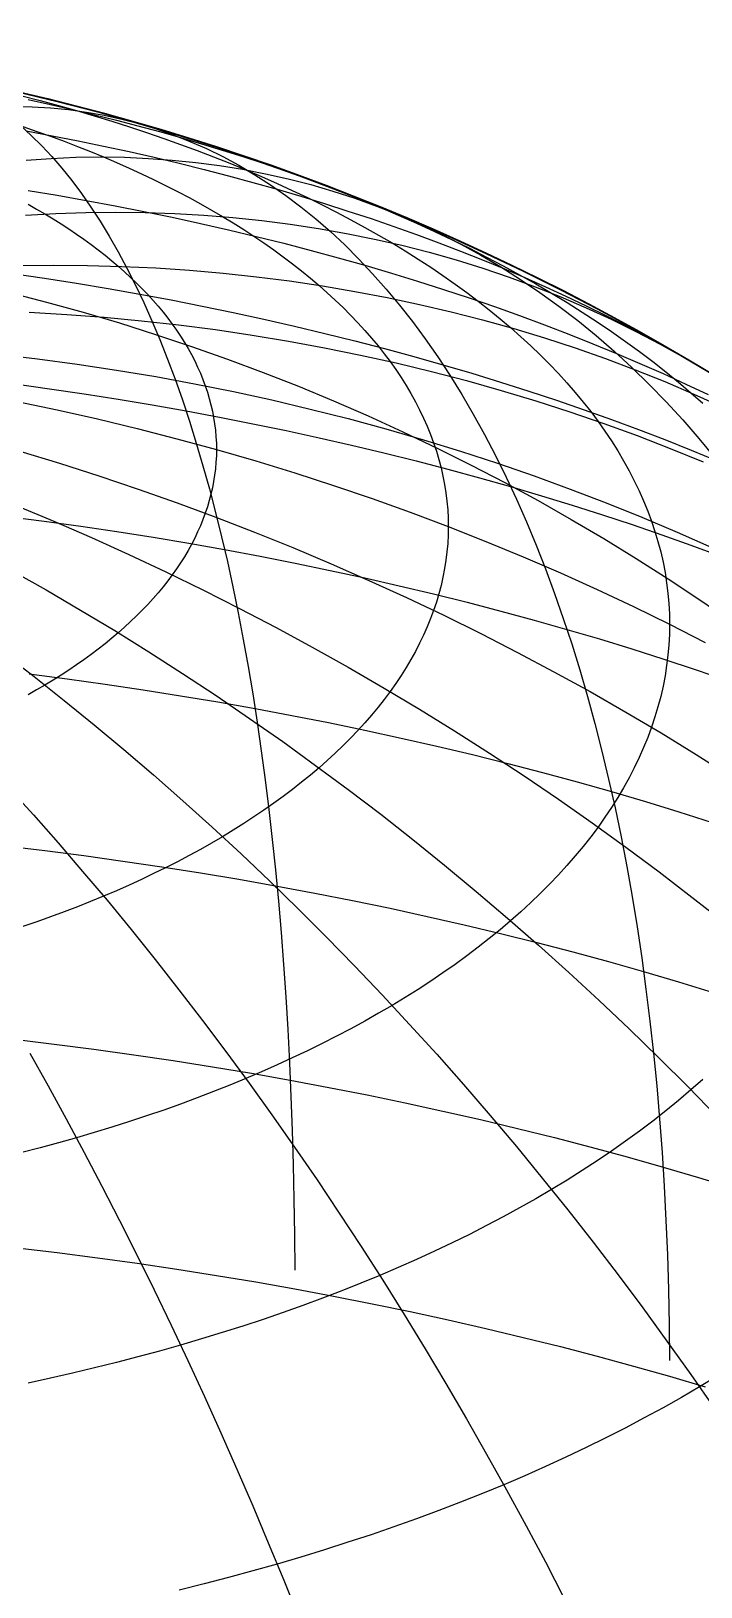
# Model space of a CAD drawing. Header units: millimetres. Extents: x -85 to 85, y -85 to 85.
# Drawn here: x 19.6 to 43.6, y 29.3 to 85 of the extents above; entities that cross this region are included whole.
import ezdxf

# ---------------------------------------------------------------- set-up
doc = ezdxf.new("R2010")
doc.units = ezdxf.units.MM
for name, color, linetype in [('CUT_OUTER', 1, 'Continuous'), ('ENGRAVE', 7, 'Continuous'), ('ENGRAVE_FINE', 8, 'Continuous')]:
    doc.layers.add(name, color=color, linetype=linetype)

msp = doc.modelspace()

# ---------------------------------------------------------------- linework, layer by layer
at = {"layer": 'CUT_OUTER'}
msp.add_circle((0, 0), 85, dxfattribs=at)
at = {"layer": 'ENGRAVE'}
for points in [[(19.1208, 82.8215), (20.5634, 82.4751), (21.9996, 82.1037), (23.4292, 81.7072), (24.8516, 81.2859), (26.2664, 80.8398), (27.6733, 80.3691), (29.0717, 79.8739), (30.4613, 79.3543), (31.8416, 78.8106), (33.2121, 78.2429), (34.5726, 77.6514), (35.9226, 77.0362), (37.2615, 76.3975), (38.5892, 75.7356), (39.9051, 75.0505), (41.2088, 74.3427), (42.5, 73.6122), (43.7782, 72.8592)], [(19.1208, 41.4107), (20.5634, 41.2376), (21.9996, 41.0518), (23.4292, 40.8536), (24.8516, 40.643), (26.2664, 40.4199), (27.6733, 40.1845), (29.0717, 39.9369), (30.4613, 39.6772), (31.8416, 39.4053), (33.2121, 39.1215), (34.5726, 38.8257), (35.9226, 38.5181), (37.2615, 38.1987), (38.5892, 37.8678), (39.9051, 37.5253), (41.2088, 37.1713), (42.5, 36.8061), (43.7782, 36.4296)]]:
    msp.add_lwpolyline(points, dxfattribs=at)
at = {"layer": 'ENGRAVE_FINE'}
for points in [[(19.2946, 82.6839), (19.9525, 82.5126), (20.6044, 82.3357), (21.25, 82.153), (21.8891, 81.9648), (22.5216, 81.771), (23.1472, 81.5717), (23.7657, 81.367), (24.377, 81.157), (24.9809, 80.9416), (25.5771, 80.721), (26.1656, 80.4952), (26.7461, 80.2644), (27.3185, 80.0284), (27.8825, 79.7876), (28.4381, 79.5418), (28.9849, 79.2913), (29.523, 79.036), (30.052, 78.776), (30.5719, 78.5115), (31.0825, 78.2425), (31.5837, 77.969), (32.0752, 77.6913), (32.5569, 77.4092), (33.0287, 77.1231), (33.4905, 76.8328), (33.942, 76.5386), (34.3832, 76.2404), (34.814, 75.9385), (35.2341, 75.6328), (35.6435, 75.3236), (36.042, 75.0108), (36.4296, 74.6946), (36.8061, 74.375), (37.1713, 74.0522), (37.5253, 73.7263), (37.8678, 73.3973), (38.1987, 73.0654), (38.5181, 72.7306), (38.8257, 72.3932), (39.1215, 72.053), (39.4053, 71.7104), (39.6772, 71.3653), (39.9369, 71.0179), (40.1845, 70.6683), (40.4199, 70.3166), (40.643, 69.9629), (40.8536, 69.6073), (41.0518, 69.2499), (41.2376, 68.8908), (41.4107, 68.5302), (41.5713, 68.1681), (41.7192, 67.8047), (41.8543, 67.44), (41.9768, 67.0742), (42.0864, 66.7074), (42.1832, 66.3397), (42.2672, 65.9712), (42.3383, 65.6021), (42.3965, 65.2323), (42.4418, 64.8621), (42.4741, 64.4916), (42.4935, 64.1209), (42.5, 63.75)], [(19.5216, 82.5485), (20.3213, 82.3747), (21.1147, 82.1938), (21.9018, 82.0061), (22.6822, 81.8116), (23.4556, 81.6103), (24.2219, 81.4023), (24.9809, 81.1876), (25.7322, 80.9663), (26.4757, 80.7385), (27.2111, 80.5042), (27.9383, 80.2636), (28.6569, 80.0166), (29.3668, 79.7634), (30.0677, 79.5041), (30.7595, 79.2387), (31.4419, 78.9673), (32.1148, 78.6899), (32.7779, 78.4068), (33.4309, 78.1179), (34.0738, 77.8233), (34.7063, 77.5232), (35.3283, 77.2176), (35.9395, 76.9067), (36.5397, 76.5904), (37.1288, 76.269), (37.7066, 75.9424), (38.2729, 75.6109), (38.8276, 75.2745), (39.3704, 74.9332), (39.9012, 74.5874), (40.4199, 74.2369), (40.9263, 73.8819), (41.4202, 73.5226), (41.9014, 73.159), (42.37, 72.7913), (42.8256, 72.4196), (43.2681, 72.0439), (43.6975, 71.6645)], [(19.0066, 82.3009), (19.6671, 82.2884), (20.3216, 82.2508), (20.97, 82.1881), (21.6119, 82.1004), (22.2473, 81.9877), (22.8759, 81.85), (23.4975, 81.6874), (24.112, 81.4999), (24.7191, 81.2876), (25.3187, 81.0506), (25.9106, 80.7888), (26.4946, 80.5024), (27.0705, 80.1915), (27.6382, 79.8562), (28.1975, 79.4966), (28.7481, 79.1127), (29.2901, 78.7047), (29.823, 78.2728), (30.3469, 77.817), (30.8616, 77.3375), (31.3669, 76.8345), (31.8626, 76.3081), (32.3486, 75.7584), (32.8247, 75.1856), (33.2909, 74.5899), (33.7469, 73.9716), (34.1926, 73.3306), (34.6279, 72.6674), (35.0527, 71.982), (35.4668, 71.2747), (35.87, 70.5456), (36.2624, 69.7951), (36.6437, 69.0233), (37.0139, 68.2305), (37.3727, 67.4169), (37.7202, 66.5828), (38.0562, 65.7284), (38.3806, 64.854), (38.6933, 63.9598), (38.9943, 63.0461), (39.2833, 62.1133), (39.5604, 61.1615), (39.8254, 60.1911), (40.0783, 59.2023), (40.319, 58.1955), (40.5475, 57.171), (40.7635, 56.1291), (40.9672, 55.07), (41.1583, 53.9942), (41.337, 52.902), (41.503, 51.7936), (41.6564, 50.6695), (41.7971, 49.5299), (41.9251, 48.3753), (42.0403, 47.2059), (42.1427, 46.0221), (42.2322, 44.8243), (42.3089, 43.6128), (42.3727, 42.3881), (42.4236, 41.1504), (42.4616, 39.9003), (42.4867, 38.6379), (42.4988, 37.3638)], [(19.2564, 81.6014), (19.6335, 81.2602), (20.0047, 80.8942), (20.3698, 80.5036), (20.7287, 80.0885), (21.0813, 79.649), (21.4275, 79.1852), (21.7671, 78.6973), (22.1001, 78.1854), (22.4264, 77.6497), (22.7458, 77.0903), (23.0583, 76.5075), (23.3638, 75.9014), (23.6622, 75.2721), (23.9534, 74.6199), (24.2372, 73.945), (24.5137, 73.2476), (24.7827, 72.5278), (25.0442, 71.786), (25.298, 71.0222), (25.5442, 70.2369), (25.7825, 69.4301), (26.013, 68.6023), (26.2356, 67.7535), (26.4502, 66.884), (26.6567, 65.9942), (26.8551, 65.0843), (27.0453, 64.1546), (27.2273, 63.2053), (27.401, 62.2368), (27.5664, 61.2493), (27.7233, 60.2432), (27.8718, 59.2187), (28.0118, 58.1762), (28.1433, 57.1159), (28.2662, 56.0383), (28.3805, 54.9436), (28.4862, 53.8321), (28.5832, 52.7043), (28.6714, 51.5603), (28.751, 50.4007), (28.8218, 49.2258), (28.8838, 48.0358), (28.937, 46.8312), (28.9813, 45.6124), (29.0169, 44.3796), (29.0436, 43.1334), (29.0615, 41.8739), (29.0705, 40.6018)], [(19.3328, 81.5791), (19.83, 81.4082), (20.3213, 81.233), (20.8063, 81.0535), (21.285, 80.8698), (21.7573, 80.682), (22.2228, 80.4901), (22.6817, 80.2942), (23.1336, 80.0943), (23.5785, 79.8905), (24.0162, 79.6828), (24.4465, 79.4713), (24.8695, 79.2561), (25.2848, 79.0373), (25.6925, 78.8149), (26.0923, 78.5889), (26.4842, 78.3595), (26.868, 78.1267), (27.2436, 77.8906), (27.6109, 77.6512), (27.9698, 77.4087), (28.3202, 77.1631), (28.662, 76.9144), (28.995, 76.6629), (29.3192, 76.4084), (29.6345, 76.1512), (29.9408, 75.8912), (30.2379, 75.6286), (30.5258, 75.3635), (30.8044, 75.0959), (31.0737, 74.8259), (31.3334, 74.5536), (31.5837, 74.279), (31.8243, 74.0024), (32.0552, 73.7236), (32.2763, 73.4429), (32.4876, 73.1603), (32.689, 72.8759), (32.8805, 72.5898), (33.062, 72.3021), (33.2333, 72.0128), (33.3946, 71.7221), (33.5457, 71.43), (33.6865, 71.1366), (33.8171, 70.8421), (33.9374, 70.5464), (34.0474, 70.2498), (34.147, 69.9522), (34.2362, 69.6538), (34.3149, 69.3547), (34.3832, 69.055), (34.4411, 68.7547), (34.4884, 68.4539), (34.5252, 68.1527), (34.5516, 67.8513), (34.5673, 67.5497), (34.5726, 67.2481)], [(19.4528, 81.4275), (20.3826, 81.2537), (21.3062, 81.0718), (22.2233, 80.8819), (23.1336, 80.6839), (24.0369, 80.4781), (24.9328, 80.2644), (25.8212, 80.043), (26.7017, 79.8138), (27.5741, 79.577), (28.4381, 79.3326), (29.2934, 79.0807), (30.1397, 78.8213), (30.9769, 78.5547), (31.8047, 78.2807), (32.6228, 77.9996), (33.4309, 77.7114), (34.2289, 77.4161), (35.0164, 77.114), (35.7933, 76.805), (36.5593, 76.4893), (37.3141, 76.167), (38.0575, 75.8381), (38.7894, 75.5028), (39.5095, 75.1611), (40.2175, 74.8132), (40.9132, 74.4592), (41.5965, 74.0992), (42.2672, 73.7333), (42.9249, 73.3615), (43.5696, 72.9841), (44.201, 72.6011)], [(19.4542, 80.3801), (20.3423, 80.4413), (21.2242, 80.4781), (22.0996, 80.4904), (22.9683, 80.4781), (23.83, 80.4413), (24.6845, 80.3801), (25.5314, 80.2943), (26.3706, 80.1841), (27.2017, 80.0494), (28.0245, 79.8904), (28.8388, 79.7071), (29.6443, 79.4994), (30.4408, 79.2675), (31.228, 79.0115), (32.0056, 78.7315), (32.7736, 78.4274), (33.5315, 78.0995), (34.2793, 77.7477), (35.0166, 77.3723), (35.7432, 76.9733), (36.459, 76.5509), (37.1636, 76.1051), (37.8569, 75.6362), (38.5387, 75.1442), (39.2088, 74.6294), (39.8669, 74.0918), (40.5129, 73.5316), (41.1465, 72.9491), (41.7676, 72.3443), (42.3759, 71.7175), (42.9714, 71.0688), (43.5538, 70.3985), (44.1229, 69.7067)], [(19.5198, 79.294), (20.5653, 79.1191), (21.6045, 78.9351), (22.6371, 78.742), (23.6629, 78.54), (24.6814, 78.3291), (25.6925, 78.1093), (26.6957, 77.8807), (27.6907, 77.6433), (28.6774, 77.3974), (29.6553, 77.1429), (30.6241, 76.8798), (31.5837, 76.6084), (32.5336, 76.3286), (33.4736, 76.0406), (34.4034, 75.7444), (35.3227, 75.4402), (36.2313, 75.128), (37.1288, 74.8079), (38.015, 74.48), (38.8897, 74.1444), (39.7525, 73.8013), (40.6032, 73.4506), (41.4415, 73.0926), (42.2672, 72.7274), (43.08, 72.355), (43.8797, 71.9755)], [(19.5198, 78.7972), (19.8235, 78.6255), (20.1213, 78.4512), (20.4129, 78.2743), (20.6982, 78.0949), (20.9773, 77.9131), (21.25, 77.7288), (21.5162, 77.5422), (21.7759, 77.3533), (22.0289, 77.1622), (22.2752, 76.9689), (22.5147, 76.7734), (22.7474, 76.5759), (22.9732, 76.3764), (23.1919, 76.175), (23.4036, 75.9717), (23.6081, 75.7665), (23.8055, 75.5597), (23.9956, 75.3511), (24.1784, 75.1409), (24.3538, 74.9291), (24.5218, 74.7158), (24.6824, 74.5012), (24.8354, 74.2851), (24.9809, 74.0677), (25.1187, 73.8491), (25.2489, 73.6293), (25.3714, 73.4085), (25.4862, 73.1865), (25.5932, 72.9637), (25.6925, 72.7399), (25.7839, 72.5153), (25.8674, 72.2899), (25.9431, 72.0638), (26.0108, 71.8371), (26.0707, 71.6099), (26.1226, 71.3821), (26.1665, 71.154), (26.2025, 70.9255), (26.2304, 70.6967), (26.2504, 70.4677), (26.2624, 70.2385), (26.2664, 70.0093)], [(19.4289, 78.4102), (20.5106, 78.47), (21.586, 78.5059), (22.6548, 78.5178), (23.7168, 78.5059), (24.7715, 78.47), (25.8187, 78.4102), (26.858, 78.3266), (27.8891, 78.219), (28.9117, 78.0877), (29.9256, 77.9326), (30.9303, 77.7537), (31.9256, 77.5511), (32.9111, 77.325), (33.8867, 77.0752), (34.8519, 76.802), (35.8065, 76.5054), (36.7502, 76.1855), (37.6827, 75.8424), (38.6037, 75.4762), (39.5129, 75.087), (40.4102, 74.6749), (41.2951, 74.2401), (42.1674, 73.7826), (43.0269, 73.3027), (43.8733, 72.8005)], [(19.1789, 76.6063), (20.4163, 76.618), (21.6475, 76.6063), (22.8721, 76.5713), (24.0898, 76.513), (25.3001, 76.4313), (26.5027, 76.3264), (27.6972, 76.1982), (28.8833, 76.0469), (30.0606, 75.8723), (31.2287, 75.6747), (32.3873, 75.454), (33.5361, 75.2103), (34.6746, 74.9437), (35.8026, 74.6543), (36.9196, 74.3421), (38.0255, 74.0073), (39.1197, 73.6499), (40.202, 73.2701), (41.2721, 72.868), (42.3296, 72.4437), (43.3742, 71.9973), (44.4056, 71.529)], [(18.9546, 76.3194), (20.1054, 76.149), (21.25, 75.9685), (22.3882, 75.7781), (23.5195, 75.5778), (24.6437, 75.3676), (25.7604, 75.1477), (26.8692, 74.9181), (27.9698, 74.6788), (29.062, 74.4299), (30.1452, 74.1716), (31.2193, 73.9038), (32.2839, 73.6267), (33.3386, 73.3404), (34.3832, 73.0449), (35.4173, 72.7403), (36.4407, 72.4268), (37.4529, 72.1043), (38.4537, 71.7731), (39.4428, 71.4332), (40.4199, 71.0848), (41.3847, 70.7278), (42.3369, 70.3625), (43.2761, 69.9889), (44.2022, 69.6072)], [(18.8578, 75.6347), (20.175, 75.294), (21.486, 74.9305), (22.7904, 74.5441), (24.0879, 74.135), (25.3781, 73.7033), (26.6605, 73.2491), (27.9348, 72.7727), (29.2006, 72.2741), (30.4575, 71.7535), (31.7052, 71.211), (32.9431, 70.6468), (34.1711, 70.0611), (35.3886, 69.4541), (36.5954, 68.8259), (37.791, 68.1767), (38.9751, 67.5068), (40.1473, 66.8163), (41.3073, 66.1054), (42.4547, 65.3745), (43.5891, 64.6236), (44.7103, 63.853)], [(18.8578, 75.6347), (20.175, 75.294), (21.486, 74.9305), (22.7904, 74.5441), (24.0879, 74.135), (25.3781, 73.7033), (26.6605, 73.2491), (27.9348, 72.7727), (29.2006, 72.2741), (30.4575, 71.7535), (31.7052, 71.211), (32.9431, 70.6468), (34.1711, 70.0611), (35.3886, 69.4541), (36.5954, 68.8259), (37.791, 68.1767), (38.9751, 67.5068), (40.1473, 66.8163), (41.3073, 66.1054), (42.4547, 65.3745), (43.5891, 64.6236), (44.7103, 63.853)], [(19.5534, 74.9308), (20.902, 74.8508), (22.2442, 74.7481), (23.5797, 74.6226), (24.908, 74.4743), (26.2287, 74.3034), (27.5414, 74.1098), (28.8457, 73.8937), (30.1412, 73.655), (31.4275, 73.3939), (32.7043, 73.1105), (33.9711, 72.8048), (35.2275, 72.4769), (36.4733, 72.1269), (37.7079, 71.755), (38.931, 71.3612), (40.1423, 70.9457), (41.3413, 70.5085), (42.5278, 70.0499), (43.7013, 69.5699)], [(18.4388, 73.4297), (19.861, 73.2612), (21.2772, 73.0703), (22.6869, 72.8572), (24.0897, 72.6219), (25.4851, 72.3645), (26.8728, 72.085), (28.2523, 71.7836), (29.6232, 71.4603), (30.9851, 71.1153), (32.3375, 70.7486), (33.6801, 70.3603), (35.0124, 69.9506), (36.3341, 69.5196), (37.6447, 69.0674), (38.9438, 68.5942), (40.231, 68.1), (41.506, 67.5852), (42.7684, 67.0497), (44.0177, 66.4938)], [(19.0522, 72.358), (20.2903, 72.1864), (21.5221, 72.0039), (22.7474, 71.8107), (23.9658, 71.6069), (25.1768, 71.3925), (26.3802, 71.1675), (27.5756, 70.9321), (28.7626, 70.6863), (29.9408, 70.4301), (31.1098, 70.1637), (32.2694, 69.8872), (33.4192, 69.6005), (34.5588, 69.3039), (35.6879, 68.9974), (36.8061, 68.6811), (37.9131, 68.355), (39.0085, 68.0194), (40.0921, 67.6743), (41.1634, 67.3197), (42.2222, 66.9559), (43.2681, 66.5828), (44.3009, 66.2007)], [(19.1208, 71.7255), (20.5634, 71.4256), (21.9996, 71.1039), (23.4292, 70.7605), (24.8516, 70.3957), (26.2664, 70.0093), (27.6733, 69.6017), (29.0717, 69.1728), (30.4613, 68.7229), (31.8416, 68.252), (33.2121, 67.7603), (34.5726, 67.2481), (35.9226, 66.7153), (37.2615, 66.1622), (38.5892, 65.5889), (39.9051, 64.9957), (41.2088, 64.3826), (42.5, 63.75), (43.7782, 63.0979)], [(19.2215, 69.9506), (20.6404, 69.5196), (22.0531, 69.0674), (23.459, 68.5942), (24.8578, 68.1), (26.2491, 67.5852), (27.6323, 67.0497), (29.0071, 66.4938), (30.3731, 65.9177), (31.7298, 65.3215), (33.0769, 64.7054), (34.4139, 64.0696), (35.7404, 63.4142), (37.056, 62.7396), (38.3603, 62.0458), (39.653, 61.3332), (40.9336, 60.6018), (42.2017, 59.852), (43.4569, 59.084), (44.6989, 58.298)], [(26.2664, 70.0093), (26.2624, 69.7801), (26.2504, 69.551), (26.2304, 69.322), (26.2025, 69.0932), (26.1665, 68.8647), (26.1226, 68.6365), (26.0707, 68.4088), (26.0108, 68.1815), (25.9431, 67.9548), (25.8674, 67.7288), (25.7839, 67.5034), (25.6925, 67.2788), (25.5932, 67.055), (25.4862, 66.8321), (25.3714, 66.6102), (25.2489, 66.3893), (25.1187, 66.1695), (24.9809, 65.9509), (24.8354, 65.7336), (24.6824, 65.5175), (24.5218, 65.3028), (24.3538, 65.0895), (24.1784, 64.8778), (23.9956, 64.6676), (23.8055, 64.459), (23.6081, 64.2521), (23.4036, 64.047), (23.1919, 63.8436), (22.9732, 63.6422), (22.7474, 63.4427), (22.5147, 63.2452), (22.2752, 63.0498), (22.0289, 62.8565), (21.7759, 62.6653), (21.5162, 62.4764), (21.25, 62.2898), (20.9773, 62.1056), (20.6982, 61.9237), (20.4129, 61.7443), (20.1213, 61.5675), (19.8235, 61.3932), (19.5198, 61.2215)], [(18.7856, 67.6132), (20.0977, 67.4435), (21.4036, 67.2624), (22.7031, 67.0699), (23.9956, 66.8662), (25.2808, 66.6512), (26.5583, 66.425), (27.8278, 66.1877), (29.0887, 65.9393), (30.3408, 65.68), (31.5837, 65.4098), (32.8169, 65.1288), (34.0401, 64.8371), (35.253, 64.5347), (36.4551, 64.2218), (37.6461, 63.8985), (38.8257, 63.5648), (39.9934, 63.2209), (41.149, 62.8668), (42.292, 62.5027), (43.4221, 62.1287), (44.539, 61.7449)], [(19.0929, 68.0035), (20.4436, 67.4398), (21.788, 66.8554), (23.1258, 66.2507), (24.4566, 65.6259), (25.7799, 64.981), (27.0954, 64.3163), (28.4026, 63.6321), (29.7011, 62.9285), (30.9906, 62.2057), (32.2707, 61.4639), (33.5409, 60.7035), (34.801, 59.9245), (36.0504, 59.1273), (37.2888, 58.3121), (38.5159, 57.4791), (39.7312, 56.6286), (40.9345, 55.7608), (42.1253, 54.8761), (43.3032, 53.9747), (44.468, 53.0568)], [(34.5726, 67.2481), (34.5673, 66.9464), (34.5516, 66.6448), (34.5252, 66.3434), (34.4884, 66.0422), (34.4411, 65.7415), (34.3832, 65.4411), (34.3149, 65.1414), (34.2362, 64.8423), (34.147, 64.5439), (34.0474, 64.2463), (33.9374, 63.9497), (33.8171, 63.654), (33.6865, 63.3595), (33.5457, 63.0661), (33.3946, 62.774), (33.2333, 62.4833), (33.062, 62.194), (32.8805, 61.9063), (32.689, 61.6202), (32.4876, 61.3358), (32.2763, 61.0532), (32.0552, 60.7725), (31.8243, 60.4938), (31.5837, 60.2171), (31.3334, 59.9425), (31.0737, 59.6702), (30.8044, 59.4002), (30.5258, 59.1326), (30.2379, 58.8675), (29.9408, 58.6049), (29.6345, 58.3449), (29.3192, 58.0877), (28.995, 57.8333), (28.662, 57.5817), (28.3202, 57.333), (27.9698, 57.0874), (27.6109, 56.8449), (27.2436, 56.6055), (26.868, 56.3694), (26.4842, 56.1366), (26.0923, 55.9072), (25.6925, 55.6813), (25.2848, 55.4588), (24.8695, 55.24), (24.4465, 55.0248), (24.0162, 54.8133), (23.5785, 54.6056), (23.1336, 54.4018), (22.6817, 54.2019), (22.2228, 54.006), (21.7573, 53.8141), (21.285, 53.6263), (20.8063, 53.4426), (20.3213, 53.2631), (19.83, 53.0879), (19.3328, 52.9171)], [(18.9255, 65.6744), (20.1641, 64.9757), (21.3966, 64.2572), (22.6226, 63.5192), (23.8417, 62.7618), (25.0535, 61.9852), (26.2577, 61.1898), (27.4539, 60.3758), (28.6418, 59.5433), (29.8209, 58.6928), (30.9909, 57.8243), (32.1515, 56.9382), (33.3023, 56.0348), (34.4429, 55.1144), (35.5731, 54.1771), (36.6924, 53.2233), (37.8006, 52.2533), (38.8972, 51.2674), (39.982, 50.2659), (41.0546, 49.2491), (42.1147, 48.2172), (43.1619, 47.1707), (44.1961, 46.1098)], [(42.5, 63.75), (42.4935, 63.3791), (42.4741, 63.0084), (42.4418, 62.6379), (42.3965, 62.2677), (42.3383, 61.8979), (42.2672, 61.5288), (42.1832, 61.1603), (42.0864, 60.7926), (41.9768, 60.4258), (41.8543, 60.06), (41.7192, 59.6953), (41.5713, 59.3319), (41.4107, 58.9698), (41.2376, 58.6092), (41.0518, 58.2501), (40.8536, 57.8927), (40.643, 57.5371), (40.4199, 57.1834), (40.1845, 56.8317), (39.9369, 56.4821), (39.6772, 56.1347), (39.4053, 55.7896), (39.1215, 55.447), (38.8257, 55.1068), (38.5181, 54.7694), (38.1987, 54.4346), (37.8678, 54.1027), (37.5253, 53.7737), (37.1713, 53.4478), (36.8061, 53.125), (36.4296, 52.8054), (36.042, 52.4892), (35.6435, 52.1764), (35.2341, 51.8672), (34.814, 51.5615), (34.3832, 51.2596), (33.942, 50.9614), (33.4905, 50.6672), (33.0287, 50.3769), (32.5569, 50.0908), (32.0752, 49.8087), (31.5837, 49.531), (31.0825, 49.2575), (30.5719, 48.9885), (30.052, 48.724), (29.523, 48.464), (28.9849, 48.2087), (28.4381, 47.9582), (27.8825, 47.7124), (27.3185, 47.4716), (26.7461, 47.2356), (26.1656, 47.0048), (25.5771, 46.779), (24.9809, 46.5584), (24.377, 46.343), (23.7657, 46.133), (23.1472, 45.9283), (22.5216, 45.729), (21.8891, 45.5352), (21.25, 45.347), (20.6044, 45.1643), (19.9525, 44.9874), (19.2946, 44.8161)], [(18.6452, 62.7071), (19.7311, 61.8729), (20.8111, 61.0198), (21.8847, 60.1481), (22.9517, 59.2582), (24.0116, 58.3501), (25.0643, 57.4243), (26.1093, 56.481), (27.1463, 55.5205), (28.1751, 54.5431), (29.1953, 53.549), (30.2067, 52.5387), (31.2088, 51.5123), (32.2014, 50.4703), (33.1842, 49.4129), (34.1569, 48.3404), (35.1191, 47.2532), (36.0707, 46.1516), (37.0113, 45.036), (37.9406, 43.9066), (38.8584, 42.7639), (39.7643, 41.6081), (40.6582, 40.4397), (41.5396, 39.2589), (42.4084, 38.0662), (43.2642, 36.8619), (44.1069, 35.6463)], [(19.5569, 61.9667), (20.9229, 61.79), (22.2825, 61.6015), (23.6353, 61.4012), (24.9809, 61.189), (26.3189, 60.9652), (27.6488, 60.7297), (28.9704, 60.4826), (30.2831, 60.2241), (31.5866, 59.9541), (32.8805, 59.6728), (34.1644, 59.3803), (35.4378, 59.0766), (36.7005, 58.7618), (37.952, 58.4361), (39.1919, 58.0995), (40.4199, 57.7521), (41.6356, 57.394), (42.8386, 57.0254), (44.0285, 56.6464)], [(18.8135, 57.8999), (19.7059, 56.9153), (20.5923, 55.9133), (21.4724, 54.8943), (22.3459, 53.8586), (23.2127, 52.8064), (24.0723, 51.7382), (24.9247, 50.6542), (25.7694, 49.5548), (26.6063, 48.4403), (27.4351, 47.3111), (28.2556, 46.1674), (29.0674, 45.0096), (29.8704, 43.8382), (30.6642, 42.6534), (31.4488, 41.4556), (32.2237, 40.2452), (32.9889, 39.0225), (33.744, 37.7879), (34.4888, 36.5419), (35.2231, 35.2847), (35.9467, 34.0167), (36.6593, 32.7384), (37.3608, 31.4501), (38.0509, 30.1522), (38.7293, 28.8452)], [(18.703, 55.8106), (20.114, 55.6413), (21.5189, 55.4596), (22.9172, 55.2657), (24.3085, 55.0596), (25.6925, 54.8415), (27.0686, 54.6112), (28.4364, 54.369), (29.7956, 54.115), (31.1457, 53.849), (32.4864, 53.5714), (33.8171, 53.2821), (35.1376, 52.9812), (36.4473, 52.6688), (37.7459, 52.3451), (39.0331, 52.0101), (40.3083, 51.6639), (41.5713, 51.3066), (42.8216, 50.9384), (44.0588, 50.5593)], [(19.0161, 48.8784), (20.4507, 48.7062), (21.8791, 48.5215), (23.3008, 48.3244), (24.7155, 48.1149), (26.1226, 47.893), (27.5217, 47.659), (28.9125, 47.4127), (30.2944, 47.1544), (31.6671, 46.884), (33.0302, 46.6017), (34.3832, 46.3076), (35.7258, 46.0016), (37.0574, 45.6841), (38.3778, 45.3549), (39.6865, 45.0143), (40.9831, 44.6623), (42.2672, 44.299), (43.5384, 43.9246), (44.7964, 43.5392)], [(19.5815, 48.3753), (20.2368, 47.2059), (20.886, 46.0221), (21.5288, 44.8243), (22.165, 43.6128), (22.7945, 42.3881), (23.4171, 41.1504), (24.0325, 39.9003), (24.6406, 38.6379), (25.2412, 37.3638), (25.8341, 36.0783), (26.4191, 34.7819), (26.9961, 33.4748), (27.5648, 32.1575), (28.1252, 30.8305), (28.677, 29.494), (29.22, 28.1486)], [(43.6975, 47.4425), (43.2681, 47.0631), (42.8256, 46.6874), (42.37, 46.3156), (41.9014, 45.9479), (41.4202, 45.5844), (40.9263, 45.225), (40.4199, 44.8701), (39.9012, 44.5196), (39.3704, 44.1737), (38.8276, 43.8325), (38.2729, 43.4961), (37.7066, 43.1646), (37.1288, 42.838), (36.5397, 42.5166), (35.9395, 42.2003), (35.3283, 41.8893), (34.7063, 41.5838), (34.0738, 41.2836), (33.4309, 40.9891), (32.7779, 40.7002), (32.1148, 40.417), (31.4419, 40.1397), (30.7595, 39.8683), (30.0677, 39.6029), (29.3668, 39.3435), (28.6569, 39.0904), (27.9383, 38.8434), (27.2111, 38.6028), (26.4757, 38.3685), (25.7322, 38.1407), (24.9809, 37.9194), (24.2219, 37.7047), (23.4556, 37.4967), (22.6822, 37.2954), (21.9018, 37.1008), (21.1147, 36.9131), (20.3213, 36.7323), (19.5216, 36.5585)], [(44.201, 36.8079), (43.5696, 36.4249), (42.9249, 36.0475), (42.2672, 35.6757), (41.5965, 35.3098), (40.9132, 34.9498), (40.2175, 34.5958), (39.5095, 34.2479), (38.7894, 33.9062), (38.0575, 33.5709), (37.3141, 33.242), (36.5593, 32.9197), (35.7933, 32.604), (35.0164, 32.295), (34.2289, 31.9929), (33.4309, 31.6976), (32.6228, 31.4094), (31.8047, 31.1283), (30.9769, 30.8543), (30.1397, 30.5877), (29.2934, 30.3283), (28.4381, 30.0764), (27.5741, 29.832), (26.7017, 29.5952), (25.8212, 29.366), (24.9328, 29.1445)]]:
    msp.add_lwpolyline(points, dxfattribs=at)

doc.saveas('drawing.dxf')
